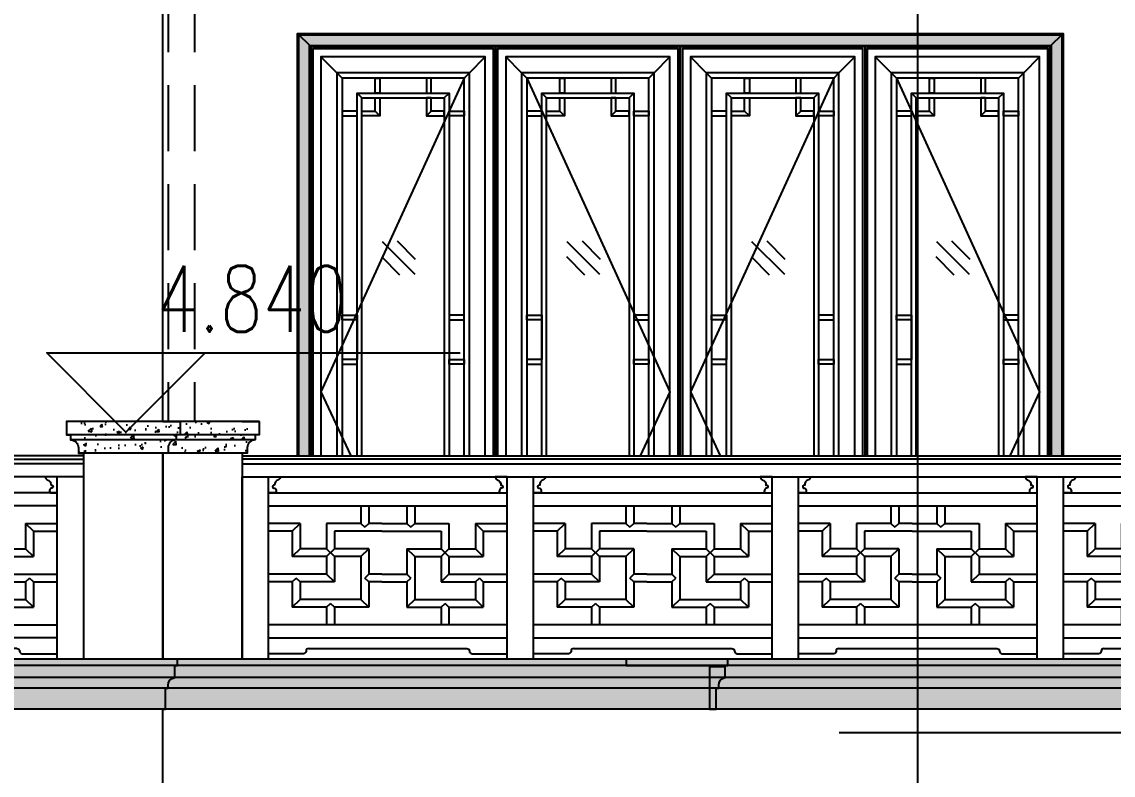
# Model space of a CAD drawing. Extents: x 296441 to 853063, y 459050 to 1117990.
# Drawn here: x 652104 to 656238, y 1086458 to 1089312 of the extents above; entities that cross this region are included whole.
import ezdxf
from ezdxf.xclip import XClip

# ---------------------------------------------------------------- set-up
doc = ezdxf.new("R2010")
doc.units = 0
doc.header["$LTSCALE"] = 1000
doc.header["$XCLIPFRAME"] = 0
for name, pattern in [('CENTER-1', [10, 6.25, -1.25, 1.25, -1.25]), ('CENTER2', [28.575, 19.05, -3.175, 3.175, -3.175]), ('E1-ELEV-S$0$HIDDEN', [0.375, 0.25, -0.125]), ('E1-ELEV-S$0$HIDDEN2', [4.7625, 3.175, -1.5875])]:
    doc.linetypes.add(name, pattern=pattern)
for name, color, linetype in [('1.5铝板', 3, 'Continuous'), ('7stone', 43, 'Continuous'), ('95', 95, 'Continuous'), ('E1-ELEV-S$0$$0$A-ELEV-HEVY', 2, 'Continuous'), ('E1-ELEV-S$0$01-ELEV-ALL$0$A-ELEV-MEDM-HEVY', 2, 'Continuous'), ('E1-ELEV-S$0$A B-ELEV-S-zhongjiantao-1F$0$A-ELEV-MEDM-HEVY', 2, 'Continuous'), ('E1-ELEV-S$0$A-ELEV-HDDN', 161, 'E1-ELEV-S$0$HIDDEN2'), ('E1-ELEV-S$0$A-ELEV-HEVY', 2, 'Continuous'), ('E1-ELEV-S$0$A-ELEV-MEDM', 4, 'Continuous'), ('E1-ELEV-S$0$A-ELEV-PFIX', 40, 'Continuous'), ('E1-ELEV-S$0$A-ELEV-THIN', 144, 'Continuous'), ('E1-ELEV-S$0$A-ELEV-THIN-GRAY', 252, 'Continuous'), ('E1-ELEV-S$0$A-ELEV-XTHIN', 5, 'Continuous'), ('E1-ELEV-S$0$WALL-TYPE-DETL-W$0$A-ELEV-MEDM', 4, 'Continuous'), ('E1-TEXT-S$0$A-ANNO-LEVL', 3, 'Continuous'), ('E1-TEXT-S$0$A-ANNO-LEVL-TEXT', 255, 'Continuous'), ('G-GRID', 8, 'CENTER2'), ('G-XREF', 2, 'Continuous'), ('SL-CXJ-001', 4, 'Continuous'), ('ZT1_通用--填充---PM、LM、DY、JD', 8, 'Continuous'), ('主框线', 4, 'Continuous'), ('副框内口线', 6, 'Continuous'), ('花格栅', 6, 'Continuous'), ('铝合金花格条', 5, 'Continuous')]:
    doc.layers.add(name, color=color, linetype=linetype)
doc.layers.add('E4-TEXT-S$0$A-ANNO-NPLT', color=215, linetype='Continuous', plot=False)
doc.styles.add('E1-TEXT-S$0$GOA_01_thin_0.75', font='romans.shx', dxfattribs={"width": 0.75, "bigfont": 'hzdx.shx'})

# ---------------------------------------------------------------- blocks, each defined once
blk = doc.blocks.new('E1-ELEV-S$0$cxdg')
at = {"layer": 'E1-ELEV-S$0$01-ELEV-ALL$0$A-ELEV-MEDM-HEVY', "ltscale": 0.01}
blk.add_lwpolyline([(0, 0), (65, 0), (65, -50), (50, -50), (50, -70, 0.414214), (20, -100), (20, -120), (0, -120)], format="xyb", dxfattribs=at)
blk = doc.blocks.new('E1-ELEV-S$0$cfdhf')
at = {"layer": 'E1-ELEV-S$0$$0$A-ELEV-HEVY'}
blk.add_lwpolyline([(0, -190), (10, -190), (10, -110), (20, -110), (20, -100, -0.36205), (45, -70), (45, -25), (55, -25), (55, 0), (0, 0)], format="xyb", dxfattribs=at)
blk = doc.blocks.new('E1-ELEV-S$0$WALL-TYPE-DETL-W$0$石雕饰1A-E1')
at = {"layer": 'E1-ELEV-S$0$WALL-TYPE-DETL-W$0$A-ELEV-MEDM'}
blk.add_lwpolyline([(0, 130), (-97.2, 130, 0.322993), (-82.6, 106.9, -0.379189), (-51.1, 61.9, -1.529792), (-52.9, 38.9, 0.173833), (-64, 12, 0.297704), (-56.2, 0), (0, 0)], format="xyb", close=True, dxfattribs=at)
blk = doc.blocks.new('*U1714')
at = {"layer": 'E1-ELEV-S$0$A-ELEV-MEDM'}
for p, q in [((-93, 770), (-1163, 770)), ((-93, 690), (-1163, 690)), ((-1163, 0), (-1163, 690)), ((-1063, 0), (-1063, 690)), ((-193, 130), (-193, 690)), ((-193, 0), (-193, 690)), ((-93, 0), (-93, 690)), ((-193, 630), (-1063, 630)), ((-193, 580), (-1063, 580)), ((-1063, 130), (-193, 130)), ((-193, 80), (-1063, 80))]:
    blk.add_line(p, q, dxfattribs=at)
at = {"layer": 'E1-ELEV-S$0$A-ELEV-THIN', "ltscale": 0.1}
for p, q in [((-93, 740), (-1163, 740)), ((-713, 580), (-713, 514)), ((-683, 580), (-683, 514)), ((-573, 580), (-573, 514)), ((-543, 580), (-543, 514)), ((-943, 514), (-1063, 514)), ((-973, 484), (-943, 514)), ((-943, 514), (-943, 418)), ((-713, 514), (-843, 514)), ((-843, 514), (-843, 418)), ((-713, 514), (-698, 499)), ((-683, 514), (-698, 499)), ((-623, 514), (-683, 514)), ((-623, 514), (-573, 514)), ((-573, 514), (-558, 499)), ((-543, 514), (-558, 499)), ((-543, 514), (-413, 514)), ((-413, 514), (-413, 418)), ((-313, 514), (-193, 514)), ((-313, 514), (-313, 418)), ((-283, 484), (-313, 514)), ((-973, 484), (-1063, 484)), ((-973, 484), (-973, 388)), ((-623, 484), (-813, 484)), ((-623, 484), (-813, 484)), ((-813, 484), (-813, 418)), ((-623, 484), (-443, 484)), ((-623, 484), (-443, 484)), ((-443, 484), (-443, 418)), ((-283, 484), (-193, 484)), ((-283, 484), (-283, 388)), ((-943, 418), (-973, 388)), ((-843, 418), (-943, 418)), ((-843, 388), (-813, 418)), ((-843, 418), (-813, 388)), ((-683, 418), (-813, 418)), ((-713, 388), (-683, 418)), ((-683, 418), (-683, 322)), ((-573, 418), (-443, 418)), ((-573, 418), (-573, 322)), ((-543, 388), (-573, 418)), ((-413, 388), (-443, 418)), ((-413, 418), (-443, 388)), ((-413, 418), (-313, 418)), ((-313, 418), (-283, 388)), ((-843, 388), (-973, 388)), ((-843, 388), (-843, 322)), ((-713, 388), (-813, 388)), ((-813, 388), (-813, 292)), ((-713, 388), (-713, 226)), ((-543, 388), (-443, 388)), ((-543, 388), (-543, 226)), ((-443, 388), (-443, 292)), ((-413, 388), (-283, 388)), ((-413, 388), (-413, 322)), ((-843, 322), (-1063, 322)), ((-973, 292), (-1063, 292)), ((-973, 292), (-958, 307)), ((-973, 292), (-973, 196)), ((-943, 292), (-958, 307)), ((-813, 292), (-943, 292)), ((-943, 292), (-943, 226)), ((-843, 322), (-813, 292)), ((-683, 322), (-698, 307)), ((-683, 292), (-698, 307)), ((-623, 322), (-683, 322)), ((-623, 322), (-683, 322)), ((-623, 292), (-683, 292)), ((-623, 292), (-683, 292)), ((-683, 292), (-683, 196)), ((-623, 322), (-573, 322)), ((-623, 322), (-573, 322)), ((-623, 292), (-573, 292)), ((-623, 292), (-573, 292)), ((-573, 322), (-558, 307)), ((-573, 292), (-558, 307)), ((-573, 292), (-573, 196)), ((-413, 322), (-443, 292)), ((-443, 292), (-313, 292)), ((-413, 322), (-193, 322)), ((-313, 292), (-298, 307)), ((-313, 292), (-313, 226)), ((-283, 292), (-298, 307)), ((-283, 292), (-193, 292)), ((-283, 292), (-283, 196)), ((-973, 196), (-943, 226)), ((-713, 226), (-943, 226)), ((-843, 196), (-828, 211)), ((-813, 196), (-828, 211)), ((-713, 226), (-683, 196)), ((-543, 226), (-573, 196)), ((-543, 226), (-313, 226)), ((-443, 196), (-428, 211)), ((-413, 196), (-428, 211)), ((-283, 196), (-313, 226)), ((-843, 196), (-973, 196)), ((-843, 196), (-843, 130)), ((-683, 196), (-813, 196)), ((-813, 196), (-813, 130)), ((-573, 196), (-443, 196)), ((-443, 196), (-443, 130)), ((-413, 196), (-283, 196)), ((-413, 196), (-413, 130)), ((-345.5, 40), (-910.5, 40))]:
    blk.add_line(p, q, dxfattribs=at)
for points in [[(-910.5, 40, 0.414214), (-920.5, 30, -0.414214), (-930.5, 20), (-1063, 20), (-1063, 80)], [(-345.5, 40, -0.414214), (-335.5, 30, 0.414214), (-325.5, 20), (-193, 20), (-193, 80)]]:
    blk.add_lwpolyline(points, format="xyb", dxfattribs=at)
at = {"layer": 'E1-ELEV-S$0$A-ELEV-THIN-GRAY'}
blk.add_line((-1163, 757.8), (-93, 757.8), dxfattribs=at)
at = {"layer": 'E1-ELEV-S$0$WALL-TYPE-DETL-W$0$A-ELEV-MEDM', "yscale": 0.4615384615384616, "zscale": 0.4615384615384616}
for p, xscale in [((-1063, 630), -0.4615384615384616), ((-193, 630), 0.4615384615384616)]:
    blk.add_blockref('E1-ELEV-S$0$WALL-TYPE-DETL-W$0$石雕饰1A-E1', p, dxfattribs=dict(at, xscale=xscale))
blk = doc.blocks.new('*U1404')
at = {"layer": 'E1-ELEV-S$0$A-ELEV-MEDM'}
for p, q in [((-59, 770), (-1163, 770)), ((-59, 690), (-1163, 690)), ((-1163, 0), (-1163, 690)), ((-1063, 0), (-1063, 690)), ((-159, 130), (-159, 690)), ((-159, 0), (-159, 690)), ((-59, 0), (-59, 690)), ((-159, 630), (-1063, 630)), ((-159, 580), (-1063, 580)), ((-1063, 130), (-159, 130)), ((-159, 80), (-1063, 80))]:
    blk.add_line(p, q, dxfattribs=at)
at = {"layer": 'E1-ELEV-S$0$A-ELEV-THIN', "ltscale": 0.1}
for p, q in [((-59, 740), (-1163, 740)), ((-713, 580), (-713, 514)), ((-683, 580), (-683, 514)), ((-539, 580), (-539, 514)), ((-509, 580), (-509, 514)), ((-943, 514), (-1063, 514)), ((-973, 484), (-943, 514)), ((-943, 514), (-943, 418)), ((-713, 514), (-843, 514)), ((-843, 514), (-843, 418)), ((-713, 514), (-698, 499)), ((-683, 514), (-698, 499)), ((-589, 514), (-683, 514)), ((-589, 514), (-539, 514)), ((-539, 514), (-524, 499)), ((-509, 514), (-524, 499)), ((-509, 514), (-379, 514)), ((-379, 514), (-379, 418)), ((-279, 514), (-159, 514)), ((-279, 514), (-279, 418)), ((-249, 484), (-279, 514)), ((-973, 484), (-1063, 484)), ((-973, 484), (-973, 388)), ((-589, 484), (-813, 484)), ((-589, 484), (-813, 484)), ((-813, 484), (-813, 418)), ((-589, 484), (-409, 484)), ((-589, 484), (-409, 484)), ((-409, 484), (-409, 418)), ((-249, 484), (-159, 484)), ((-249, 484), (-249, 388)), ((-943, 418), (-973, 388)), ((-843, 418), (-943, 418)), ((-843, 388), (-813, 418)), ((-843, 418), (-813, 388)), ((-683, 418), (-813, 418)), ((-713, 388), (-683, 418)), ((-683, 418), (-683, 322)), ((-539, 418), (-409, 418)), ((-539, 418), (-539, 322)), ((-509, 388), (-539, 418)), ((-379, 388), (-409, 418)), ((-379, 418), (-409, 388)), ((-379, 418), (-279, 418)), ((-279, 418), (-249, 388)), ((-843, 388), (-973, 388)), ((-843, 388), (-843, 322)), ((-713, 388), (-813, 388)), ((-813, 388), (-813, 292)), ((-713, 388), (-713, 226)), ((-509, 388), (-409, 388)), ((-509, 388), (-509, 226)), ((-409, 388), (-409, 292)), ((-379, 388), (-249, 388)), ((-379, 388), (-379, 322)), ((-843, 322), (-1063, 322)), ((-973, 292), (-1063, 292)), ((-973, 292), (-958, 307)), ((-973, 292), (-973, 196)), ((-943, 292), (-958, 307)), ((-813, 292), (-943, 292)), ((-943, 292), (-943, 226)), ((-843, 322), (-813, 292)), ((-683, 322), (-698, 307)), ((-683, 292), (-698, 307)), ((-589, 322), (-683, 322)), ((-589, 322), (-683, 322)), ((-589, 292), (-683, 292)), ((-589, 292), (-683, 292)), ((-683, 292), (-683, 196)), ((-589, 322), (-539, 322)), ((-589, 322), (-539, 322)), ((-589, 292), (-539, 292)), ((-589, 292), (-539, 292)), ((-539, 322), (-524, 307)), ((-539, 292), (-524, 307)), ((-539, 292), (-539, 196)), ((-379, 322), (-409, 292)), ((-409, 292), (-279, 292)), ((-379, 322), (-159, 322)), ((-279, 292), (-264, 307)), ((-279, 292), (-279, 226)), ((-249, 292), (-264, 307)), ((-249, 292), (-159, 292)), ((-249, 292), (-249, 196)), ((-973, 196), (-943, 226)), ((-713, 226), (-943, 226)), ((-843, 196), (-828, 211)), ((-813, 196), (-828, 211)), ((-713, 226), (-683, 196)), ((-509, 226), (-539, 196)), ((-509, 226), (-279, 226)), ((-409, 196), (-394, 211)), ((-379, 196), (-394, 211)), ((-249, 196), (-279, 226)), ((-843, 196), (-973, 196)), ((-843, 196), (-843, 130)), ((-683, 196), (-813, 196)), ((-813, 196), (-813, 130)), ((-539, 196), (-409, 196)), ((-409, 196), (-409, 130)), ((-379, 196), (-249, 196)), ((-379, 196), (-379, 130)), ((-311.5, 40), (-910.5, 40))]:
    blk.add_line(p, q, dxfattribs=at)
for points in [[(-910.5, 40, 0.414214), (-920.5, 30, -0.414214), (-930.5, 20), (-1063, 20), (-1063, 80)], [(-311.5, 40, -0.414214), (-301.5, 30, 0.414214), (-291.5, 20), (-159, 20), (-159, 80)]]:
    blk.add_lwpolyline(points, format="xyb", dxfattribs=at)
at = {"layer": 'E1-ELEV-S$0$A-ELEV-THIN-GRAY'}
blk.add_line((-1163, 757.8), (-59, 757.8), dxfattribs=at)
at = {"layer": 'E1-ELEV-S$0$WALL-TYPE-DETL-W$0$A-ELEV-MEDM', "yscale": 0.4615384615384616, "zscale": 0.4615384615384616}
for p, xscale in [((-1063, 630), -0.4615384615384616), ((-159, 630), 0.4615384615384616)]:
    blk.add_blockref('E1-ELEV-S$0$WALL-TYPE-DETL-W$0$石雕饰1A-E1', p, dxfattribs=dict(at, xscale=xscale))
blk = doc.blocks.new('E1-ELEV-S$0$A$C6C493FCC')
at = {"layer": 'E1-ELEV-S$0$A-ELEV-PFIX', "linetype": 'E1-ELEV-S$0$HIDDEN'}
for p, q in [((0, 3299.4), (0, 3159.4)), ((140, 3299.4), (0, 3299.4)), ((140, 3299.4), (140, 3159.4)), ((0, 3159.4), (20, 3128.6)), ((0, 3159.4), (140, 3159.4)), ((140, 3159.4), (120, 3128.6)), ((20, 3128.6), (20, 50)), ((20, 3128.6), (120, 3128.6)), ((120, 3128.6), (120, 50))]:
    blk.add_line(p, q, dxfattribs=at)
for centre, radius, start, end in [((70, 50), 50, 180, 0), ((47.5, 50.6), 27.5, 181.1895, 331.4701), ((101.7, 21.1), 34.2, 57.6518, 151.4701)]:
    blk.add_arc(centre, radius, start, end, dxfattribs=at)
blk = doc.blocks.new('20191021135452')
at = {"layer": '7stone', "ltscale": 500}
blk.add_lwpolyline([(-95, 40), (-95, 50), (290, 50), (290, 25), (265, 25), (265, 25), (-95, 25)], close=True, dxfattribs=at)
blk.add_lwpolyline([(-25, 20), (-25, -140), (-50, -140), (-50, -60), (-60, -60), (-60, -50, 0.36205), (-85, -20), (-85, 20)], format="xyb", close=True, dxfattribs=at)
blk = doc.blocks.new('dretherh')
at = {"ltscale": 500}
blk.add_blockref('20191021135452', (5032850, -79718.3), dxfattribs=at)
blk = doc.blocks.new('单层玻璃')
at = {"layer": '95'}
for p, q in [((-1.217, -0.085), (0.085, 1.217)), ((-1.183, -1.183), (1.183, 1.183)), ((-0.085, -1.217), (1.217, 0.085))]:
    blk.add_line(p, q, dxfattribs=at)
blk = doc.blocks.new('*U2023')
at = {"layer": 'ZT1_通用--填充---PM、LM、DY、JD', "ltscale": 1000}
h = blk.add_hatch(dxfattribs=at)
h.set_pattern_fill('CROSS', color=256, scale=30)
h.set_pattern_definition([(0, (98.75, -2517.25), (47.625, 47.625), [23.8125, -71.4375]), (90, (110.654, -2529.16), (-47.625, 47.625), [23.8125, -71.4375])])
h.paths.add_polyline_path([(601.3, -2162), (98.7, -2162), (98.7, -2517.3), (601.3, -2517.3)])
at = {"color": 8}
for p, q in [((98.7, -98.7, 0), (39, -39, 0)), ((601.3, -98.7), (661, -39)), ((118.8, -118.8, 0), (98.7, -98.7, 0)), ((581.2, -118.8), (601.3, -98.7)), ((118.8, -2101.9, 0), (98.7, -2122, 0)), ((581.2, -2101.9), (601.3, -2122)), ((98.7, -2162, 0), (161.8, -2225.1, 0)), ((538.2, -2225.1), (601.3, -2162)), ((161.8, -2454.2, 0), (98.7, -2517.3, 0)), ((538.2, -2454.2), (601.3, -2517.3)), ((98.7, -2517.3, 0), (39, -2577, 0)), ((601.3, -2517.3), (661, -2577))]:
    blk.add_line(p, q, dxfattribs=at)
for p, q in [((217.8, -2281.1), (191.8, -2255.1)), ((482.2, -2281.1), (508.2, -2255.1)), ((217.8, -2398.2), (191.8, -2424.2)), ((482.2, -2398.2), (508.2, -2424.2))]:
    blk.add_line(p, q)
for points in [[(661, -2577), (39, -2577), (39, -39), (661, -39)], [(98.7, -2162), (98.7, -2122), (601.3, -2122), (601.3, -2162)]]:
    blk.add_lwpolyline(points, close=True)
at = {"color": 2, "ltscale": 250}
for points in [[(581.2, -2101.9), (118.8, -2101.9), (118.8, -118.8), (581.2, -118.8)], [(581.2, -2182.1), (118.8, -2182.1), (118.8, -2497.2), (581.2, -2497.2)]]:
    blk.add_lwpolyline(points, close=True, dxfattribs=at)
at = {"layer": '1.5铝板', "ltscale": 250}
blk.add_lwpolyline([(601.3, -2162), (98.7, -2162), (98.7, -2517.3), (601.3, -2517.3)], close=True, dxfattribs=at)
at = {"layer": 'SL-CXJ-001', "ltscale": 250}
for points in [[(551.2, -2212.1), (148.8, -2212.1), (148.8, -2467.2), (551.2, -2467.2)], [(538.2, -2225.1), (161.8, -2225.1), (161.8, -2454.2), (538.2, -2454.2)], [(191.8, -2255.1), (508.2, -2255.1), (508.2, -2424.2), (191.8, -2424.2)], [(195, -2258.3), (505, -2258.3), (505, -2421), (195, -2421)], [(214.6, -2277.9), (485.4, -2277.9), (485.4, -2401.4), (214.6, -2401.4)], [(217.8, -2281.1), (482.2, -2281.1), (482.2, -2398.2), (217.8, -2398.2)]]:
    blk.add_lwpolyline(points, close=True, dxfattribs=at)
at = {"layer": '主框线'}
blk.add_lwpolyline([(692, -2592), (8, -2592), (8, -8), (692, -8)], close=True, dxfattribs=at)
at = {"layer": '副框内口线', "linetype": 'CENTER-1', "ltscale": 40}
blk.add_lwpolyline([(700, -2600), (0, -2600), (0, 0), (700, 0)], close=True, dxfattribs=at)
at = {"layer": '花格栅', "color": 6, "ltscale": 250}
blk.add_lwpolyline([(601.3, -2122), (98.7, -2122), (98.7, -98.7), (601.3, -98.7)], close=True, dxfattribs=at)
at = {"layer": '铝合金花格条'}
for p, q in [((175.8, -1035.4), (175.8, -1185.4)), ((524.2, -1035.4, 0), (524.2, -1185.4, 0))]:
    blk.add_line(p, q, dxfattribs=at)
for points in [[(243.8, -118.8), (261.8, -118.8), (261.8, -175.8), (243.8, -175.8)], [(456.2, -118.8), (438.2, -118.8), (438.2, -175.8), (456.2, -175.8)], [(175.8, -2044.9), (524.2, -2044.9), (524.2, -175.8), (175.8, -175.8)], [(193.8, -2026.9), (506.2, -2026.9), (506.2, -193.8), (193.8, -193.8)], [(118.8, -243.8), (118.8, -261.8), (175.8, -261.8), (175.8, -243.8)], [(581.2, -243.8), (581.2, -261.8), (524.2, -261.8), (524.2, -243.8)], [(175.8, -1035.4), (118.8, -1035.4), (118.8, -1017.4), (175.8, -1017.4)], [(524.2, -1035.4), (581.2, -1035.4), (581.2, -1017.4), (524.2, -1017.4)], [(175.8, -1185.4), (118.8, -1185.4), (118.8, -1203.4), (175.8, -1203.4)], [(524.2, -1185.4), (581.2, -1185.4), (581.2, -1203.4), (524.2, -1203.4)], [(118.8, -1976.9), (118.8, -1958.9), (175.8, -1958.9), (175.8, -1976.9)], [(581.2, -1976.9), (581.2, -1958.9), (524.2, -1958.9), (524.2, -1976.9)], [(243.8, -2101.9), (261.8, -2101.9), (261.8, -2044.9), (243.8, -2044.9)], [(456.2, -2101.9), (438.2, -2101.9), (438.2, -2044.9), (456.2, -2044.9)]]:
    blk.add_lwpolyline(points, close=True, dxfattribs=at)
at = {"layer": '铝合金花格条', "elevation": 0}
for points in [[(193.8, -193.8), (175.8, -175.8)], [(261.8, -261.8), (243.8, -243.8), (243.8, -193.8), (261.8, -193.8), (261.8, -261.8), (193.8, -261.8), (193.8, -243.8), (243.8, -243.8)], [(438.2, -261.8), (456.2, -243.8), (456.2, -193.8), (438.2, -193.8), (438.2, -261.8), (506.2, -261.8), (506.2, -243.8), (456.2, -243.8)], [(506.2, -193.8), (524.2, -175.8)], [(261.8, -1958.9), (243.8, -1976.9), (243.8, -2026.9), (261.8, -2026.9), (261.8, -1958.9), (193.8, -1958.9), (193.8, -1976.9), (243.8, -1976.9)], [(438.2, -1958.9), (456.2, -1976.9), (456.2, -2026.9), (438.2, -2026.9), (438.2, -1958.9), (506.2, -1958.9), (506.2, -1976.9), (456.2, -1976.9)], [(193.8, -2026.9), (175.8, -2044.9)], [(506.2, -2026.9), (524.2, -2044.9)]]:
    blk.add_lwpolyline(points, dxfattribs=at)
at = {"xscale": 52.5, "yscale": 52.5, "zscale": 52.5}
blk.add_blockref('单层玻璃', (366.2, -801.3), dxfattribs=at)
blk = doc.blocks.new('20200401093202')
at = {"ltscale": 1000}
blk.add_lwpolyline([(0, -2600), (2800, -2600), (2800, 0), (0, 0)], close=True, dxfattribs=at)
for points in [[(581.2, -118.8), (39, -1308), (601.3, -2517.3)], [(818.8, -118.8), (1361, -1308), (798.7, -2517.3)], [(1981.2, -118.8), (1439, -1308), (2001.3, -2517.3)], [(2218.8, -118.8), (2761, -1308), (2198.7, -2517.3)]]:
    blk.add_lwpolyline(points, dxfattribs=at)
for p in [(0, 0), (700, 0), (1400, 0), (2100, 0)]:
    blk.add_blockref('*U2023', p, dxfattribs=at)
blk = doc.blocks.new('E1-ELEV-S')
at = {"layer": 'ZT1_通用--填充---PM、LM、DY、JD', "ltscale": 1000}
h = blk.add_hatch(dxfattribs=at)
h.set_pattern_fill('混凝土', color=256, scale=10)
h.set_pattern_definition([(50, (670838.83, 1028200.233), (71.7260183, -6.2752135), [7.5, -82.5]), (355, (670838.83, 1028200.23), (-13.8751334, 75.2192134), [6, -66]), (100.4514, (670844.81, 1028199.71), (57.850938, 68.9439542), [6.374019, -70.114211]), (46.1842, (670838.83, 1028220.23), (106.724105, -16.5519014), [11.25, -123.75]), (96.6356, (670847.72, 1028218.85), (93.4662706, 97.411787), [9.561029, -105.1713]), (351.1842, (670838.83, 1028220.23), (93.466195, 97.41186), [9, -99]), (21, (670848.83, 1028215.233), (59.6907052, -40.261889), [7.5, -82.5]), (326, (670848.83, 1028215.23), (24.331533, 72.5150045), [6, -66]), (71.4514, (670853.804, 1028211.88), (84.022263, 32.2530497), [6.374019, -70.114211]), (37.5, (670838.83, 1028200.233), (1.21598553, 33.2893854), [0, -65.2, 0, -67, 0, -66.25]), (7.5, (670838.83, 1028200.233), (26.3069537, 39.4411712), [0, -38.2, 0, -63.7, 0, -25.25]), (327.5, (670816.53, 1028200.233), (53.3822436, -2.2554872), [0, -25, 0, -78, 0, -103.5]), (317.5, (670806.53, 1028200.233), (58.318617, 10.0104982), [0, -32.5, 0, -51.8, 0, -73.5])])
h.paths.add_polyline_path([(7150, 4750), (7150, 4200), (7150, 6350), (4255, 6350), (4255, 4750), (4300, 4750), (4300, 6305), (7100, 6305), (7100, 4750)])
h = blk.add_hatch(dxfattribs=at)
h.set_pattern_fill('混凝土', color=256, scale=15)
h.set_pattern_definition([(50, (625638.48, 1087678.07), (107.5890274, -9.41282), [11.25, -123.75]), (355, (625638.48, 1087678.07), (-20.8127, 112.82882), [9, -99]), (100.4514, (625647.45, 1087677.29), (86.776407, 103.415931), [9.5610285, -105.171317]), (46.1842, (625638.48, 1087708.07), (160.086157, -24.827852), [16.875, -185.625]), (96.6356, (625651.82, 1087706), (140.199406, 146.11768), [14.341543, -157.75695]), (351.1842, (625638.48, 1087708.07), (140.199292, 146.11779), [13.5, -148.5]), (21, (625653.48, 1087700.57), (89.536058, -60.3928336), [11.25, -123.75]), (326, (625653.48, 1087700.57), (36.4973, 108.772507), [9, -99]), (71.4514, (625660.94, 1087695.54), (126.033394, 48.3795745), [9.5610285, -105.171317]), (37.5, (625638.48, 1087678.07), (1.8239783, 49.9340781), [0, -97.8, 0, -100.5, 0, -99.375]), (7.5, (625638.48, 1087678.07), (39.4604306, 59.1617568), [0, -57.3, 0, -95.55, 0, -37.875]), (327.5, (625605.03, 1087678.07), (80.0733654, -3.3832308), [0, -37.5, 0, -117, 0, -155.25]), (317.5, (625590.03, 1087678.07), (87.4779254, 15.0157473), [0, -48.75, 0, -77.7, 0, -110.25])])
h.paths.add_polyline_path([(4060, 4760), (3422.9, 4760), (3422.9, 4880), (4060, 4880)])
h = blk.add_hatch(dxfattribs=at)
h.set_pattern_fill('混凝土', color=256, scale=20)
h.set_pattern_definition([(50, (620238.48, 1027790.23), (143.452037, -12.550427), [15, -165]), (355, (620238.48, 1027790.23), (-27.750267, 150.438427), [12, -132]), (100.4514, (620250.43, 1027789.19), (115.701876, 137.887908), [12.748038, -140.228422]), (46.1842, (620238.48, 1027830.23), (213.44821, -33.103803), [22.5, -247.5]), (96.6356, (620256.27, 1027827.47), (186.93254, 194.823574), [19.122058, -210.3426]), (351.1842, (620238.48, 1027830.23), (186.93239, 194.82372), [18, -198]), (21, (620258.48, 1027820.23), (119.38141, -80.523778), [15, -165]), (326, (620258.48, 1027820.23), (48.663066, 145.030009), [12, -132]), (71.4514, (620268.43, 1027813.52), (168.044526, 64.5061), [12.748038, -140.228422]), (37.5, (620238.48, 1027790.233), (2.431971, 66.5787708), [0, -130.4, 0, -134, 0, -132.5]), (7.5, (620238.48, 1027790.23), (52.6139075, 78.8823424), [0, -76.4, 0, -127.4, 0, -50.5]), (327.5, (620193.88, 1027790.233), (106.7644872, -4.5109743), [0, -50, 0, -156, 0, -207]), (317.5, (620173.88, 1027790.23), (116.637234, 20.0209965), [0, -65, 0, -103.6, 0, -147])])
h.paths.add_polyline_path([(9460, 3790), (140, 3790), (140, 3980), (9460, 3980)])
at = {"layer": 'E1-ELEV-S$0$A B-ELEV-S-zhongjiantao-1F$0$A-ELEV-MEDM-HEVY'}
for points in [[(3440, 4760), (3440, 3980)], [(3740, 4760), (3740, 3980)], [(4040, 4760), (4040, 3980)]]:
    blk.add_lwpolyline(points, dxfattribs=at)
at = {"layer": 'E1-ELEV-S$0$A-ELEV-HDDN'}
blk.add_lwpolyline([(4250, 4750), (4250, 6350), (7150, 6350), (7150, 4750)], dxfattribs=at)
at = {"layer": 'E1-ELEV-S$0$A-ELEV-HEVY'}
for p, q in [((3740, 4880), (3740, 9700)), ((3740, 4880), (3375, 4880)), ((4105, 4880), (3740, 4880)), ((3740, 4760), (3420, 4760)), ((3740, 3980), (3740, 4760)), ((4060, 4760), (3740, 4760)), ((9460, 3980), (140, 3980)), ((9460, 3790), (140, 3790)), ((3740, 450), (3740, 3790))]:
    blk.add_line(p, q, dxfattribs=at)
blk.add_lwpolyline([(4300, 4750), (4300, 6300), (7100, 6300), (7100, 4750)], dxfattribs=at)
at = {"layer": 'E1-ELEV-S$0$A-ELEV-MEDM'}
blk.add_lwpolyline([(4250, 4750), (4250, 6350), (7150, 6350), (7150, 4750)], dxfattribs=at)
at = {"layer": 'E1-ELEV-S$0$A-ELEV-XTHIN'}
for p, q in [((4300, 6300), (4250, 6350)), ((7100, 6300), (7150, 6350)), ((3790, 4830), (3375, 4830)), ((3790, 4810), (3390, 4810)), ((4105, 4830), (3740, 4830)), ((4090, 4810), (3740, 4810)), ((9460, 3955), (140, 3955)), ((9460, 3910), (140, 3910)), ((9460, 3870), (140, 3870))]:
    blk.add_line(p, q, dxfattribs=at)
for points in [[(4255, 4750), (4255, 6345), (7145, 6345), (7145, 4750)], [(4295, 4750), (4295, 6305), (7105, 6305), (7105, 4750)]]:
    blk.add_lwpolyline(points, dxfattribs=at)
at = {"ltscale": 1000}
ref = blk.add_blockref('20200401093202', (7100, 6300), dxfattribs=dict(at, xscale=-1))
XClip(ref).set_block_clipping_path([(0, -1549.999992359), (2800.0000000012, 0)])
at = {"xscale": -1}
for name, p in [('E1-ELEV-S$0$cxdg', (3440, 4880)), ('dretherh', (5038635.7, 83648.3))]:
    blk.add_blockref(name, p, dxfattribs=at)
for p in [(3740, 4880), (4040, 4880)]:
    blk.add_blockref('E1-ELEV-S$0$cxdg', p)
at = {"layer": 'E1-ELEV-S$0$A-ELEV-HEVY'}
blk.add_blockref('E1-ELEV-S$0$cfdhf', (3740, 3980), dxfattribs=at)
at = {"layer": 'E1-ELEV-S$0$A-ELEV-THIN', "ltscale": 0.1, "extrusion": (0, 0, -1)}
ref = blk.add_blockref('*U1714', (-3533, 3980), dxfattribs=dict(at, xscale=-1, zscale=-1))
XClip(ref).set_block_clipping_path([(-1143.5165886965, -190.0051024201), (-93.0000000955, 772.2682700948)])
at = {"layer": 'E1-ELEV-S$0$A-ELEV-THIN', "ltscale": 0.1, "extrusion": (0, 0, -1), "zscale": -1}
for p in [(-3981, 3980), (-4985, 3980), (-5989, 3980), (-6993, 3980)]:
    blk.add_blockref('*U1404', p, dxfattribs=at)
at = {"layer": 'E1-ELEV-S$0$A-ELEV-XTHIN'}
ref = blk.add_blockref('E1-ELEV-S$0$A$C6C493FCC', (3740, 3400.6), dxfattribs=at)
XClip(ref).set_block_clipping_path([(-0.0000435013, 1479.3455087121), (364.9999565201, 3299.3518866294)])

msp = doc.modelspace()

# ---------------------------------------------------------------- linework, layer by layer
at = {"layer": 'E1-TEXT-S$0$A-ANNO-LEVL', "elevation": 5.4}
msp.add_lwpolyline([(652798.5, 1088058.1), (652498.5, 1087758.1), (652198.5, 1088058.1), (653764.6, 1088058.1)], dxfattribs=at)
at = {"layer": 'E4-TEXT-S$0$A-ANNO-NPLT', "elevation": -258.3}
msp.add_lwpolyline([(662989, 1089981), (666688.6, 1089981), (666688.6, 1080418.1), (655498.5, 1080418.1), (655498.5, 1089981), (661168.5, 1089981), (661664.4, 1089981), (661664.4, 1087537.4), (663215.6, 1087537.4), (663215.6, 1087997.9), (663412.5, 1087997.9), (663412.5, 1089078.8), (662989, 1089078.8), (662989, 1089981)], dxfattribs=at)
at = {"layer": 'G-GRID'}
msp.add_line((674249.9, 1086618.1, 5.4), (592333.1, 1086618.1, 5.4), dxfattribs=at)

# ---------------------------------------------------------------- block references
at = {"layer": 'G-XREF'}
msp.add_blockref('E1-ELEV-S', (648898.5, 1082918.1, 5.4), dxfattribs=at)

# ---------------------------------------------------------------- texts
at = {"layer": 'E1-TEXT-S$0$A-ANNO-LEVL-TEXT', "style": 'E1-TEXT-S$0$GOA_01_thin_0.75', "width": 0.75}
msp.add_text('4.840', height=250, dxfattribs=at).set_placement((652614.5, 1088138.2, 5.4))

doc.saveas('drawing.dxf')
